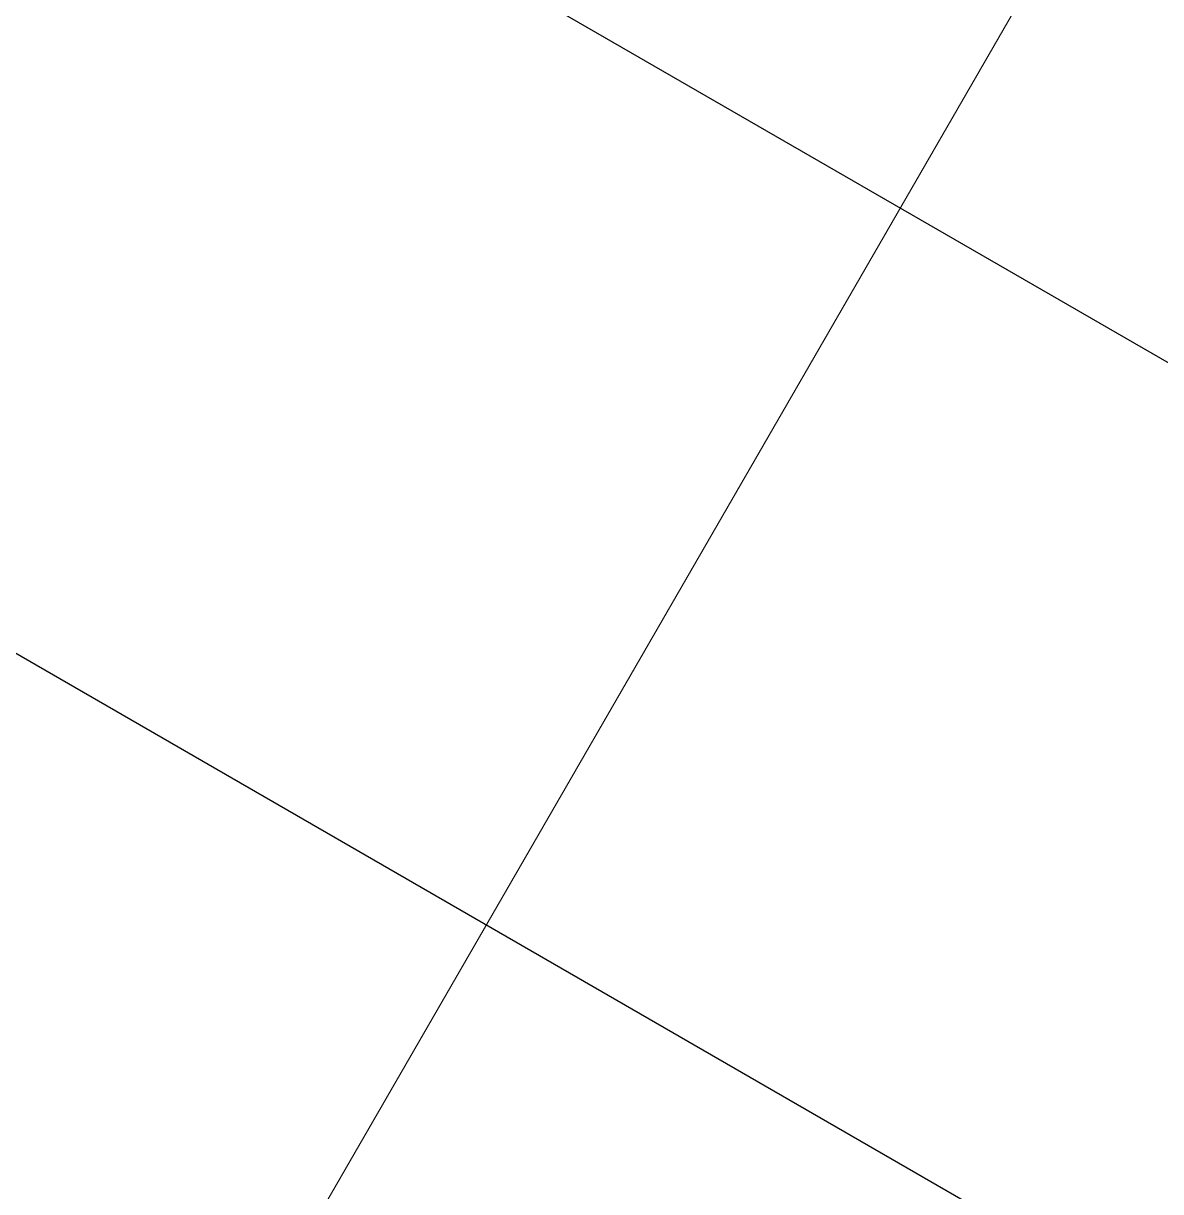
# Model space of a CAD drawing. Header units: millimetres. Extents: x 861 to 27901, y 673 to 17923.
# Drawn here: x 11253.461 to 11257.881, y 6961.027 to 6965.566 of the extents above; entities that cross this region are included whole.
import ezdxf

# ---------------------------------------------------------------- set-up
doc = ezdxf.new("R2010")
doc.units = ezdxf.units.MM
doc.header["$LTSCALE"] = 33.3
doc.linetypes.add('HIDDEN', pattern=[1.905, 1.27, -0.635])

msp = doc.modelspace()

# ---------------------------------------------------------------- linework, layer by layer
at = {"color": 7, "linetype": 'Continuous', "lineweight": 25}
for p, q in [((11325.3652, 6925.3024), (11228.1979, 6981.402)), ((11305.5487, 6933.0288), (11244.7974, 6968.1035))]:
    msp.add_line(p, q, dxfattribs=at)
at = {"color": 1, "linetype": 'HIDDEN', "lineweight": 18}
for p, q in [((11266.3606, 6981.2883), (11240.1963, 6935.9705)), ((11307.2697, 6936.6127), (11247.0407, 6971.3859))]:
    msp.add_line(p, q, dxfattribs=at)
at = {"color": 7, "linetype": 'Continuous', "lineweight": 25}
for points in [[(11283.1016, 6964.2988), (11281.1542, 6965.4232), (11277.2594, 6967.6718), (11271.5171, 6970.9871), (11265.9731, 6974.188), (11260.7222, 6977.2196), (11255.8541, 6980.0302), (11251.4523, 6982.5716), (11247.5918, 6984.8004), (11244.3399, 6986.6779), (11241.7473, 6988.1747), (11239.877, 6989.2546), (11238.6914, 6989.9391), (11238.544, 6990.0242), (11238.4704, 6990.0667)], [(11280.7002, 6960.1395), (11278.5804, 6961.3634), (11274.3406, 6963.8112), (11268.0899, 6967.4201), (11262.0549, 6970.9044), (11256.3389, 6974.2045), (11251.0398, 6977.264), (11246.2482, 6980.0304), (11242.0458, 6982.4567), (11238.5059, 6984.5004), (11235.6837, 6986.1298), (11233.6478, 6987.3053), (11232.3572, 6988.0504), (11232.1968, 6988.143), (11232.1165, 6988.1893)], [(11282.3087, 6962.9256), (11280.4213, 6964.0153), (11276.6463, 6966.1948), (11271.0807, 6969.4081), (11265.7073, 6972.5104), (11260.6179, 6975.4488), (11255.8996, 6978.1729), (11251.6333, 6980.636), (11247.8916, 6982.7963), (11244.7397, 6984.616), (11242.2269, 6986.0668), (11240.4141, 6987.1134), (11239.265, 6987.7769), (11239.1222, 6987.8593), (11239.0508, 6987.9006)], [(11230.6765, 6984.4959), (11230.7558, 6984.45), (11230.9146, 6984.3584), (11232.1913, 6983.6213), (11234.2055, 6982.4584), (11236.9975, 6980.8464), (11240.4996, 6978.8245), (11244.6571, 6976.4242), (11249.3974, 6973.6873), (11254.64, 6970.6605), (11260.2948, 6967.3957), (11266.2653, 6963.9486), (11272.4493, 6960.3783), (11276.6437, 6957.9567), (11278.7409, 6956.7459)], [(11271.6052, 6944.3864), (11269.508, 6945.5973), (11265.3136, 6948.0189), (11259.1296, 6951.5892), (11253.1591, 6955.0363), (11247.5042, 6958.3011), (11242.2617, 6961.3279), (11237.5213, 6964.0647), (11233.3639, 6966.4651), (11229.8618, 6968.487), (11227.0698, 6970.0989), (11225.0556, 6971.2618), (11223.7788, 6971.999), (11223.6201, 6972.0906), (11223.5408, 6972.1364)], [(11269.6458, 6940.9928), (11267.526, 6942.2167), (11263.2862, 6944.6645), (11257.0355, 6948.2734), (11251.0005, 6951.7577), (11245.2845, 6955.0578), (11239.9854, 6958.1172), (11235.1938, 6960.8837), (11230.9914, 6963.3099), (11227.4515, 6965.3537), (11224.6293, 6966.9831), (11222.5934, 6968.1585), (11221.3028, 6968.9036), (11221.1424, 6968.9963), (11221.0621, 6969.0426)], [(11267.2445, 6936.8335), (11265.2971, 6937.9578), (11261.4022, 6940.2065), (11255.66, 6943.5218), (11250.116, 6946.7226), (11244.865, 6949.7542), (11239.997, 6952.5648), (11235.5952, 6955.1062), (11231.7347, 6957.335), (11228.4828, 6959.2125), (11225.8902, 6960.7094), (11224.0199, 6961.7892), (11222.8343, 6962.4737), (11222.6869, 6962.5588), (11222.6132, 6962.6013)]]:
    msp.add_open_spline(points, degree=3, dxfattribs=at)
at = {"color": 1, "linetype": 'HIDDEN', "lineweight": 18}
msp.add_open_spline([(11250.2121, 6976.879), (11250.2618, 6976.8503), (11250.3613, 6976.7929), (11251.1612, 6976.331), (11252.4232, 6975.6024), (11254.1725, 6974.5925), (11256.3667, 6973.3256), (11258.9716, 6971.8217), (11261.9416, 6970.107), (11265.2263, 6968.2106), (11268.7693, 6966.165), (11272.5101, 6964.0053), (11276.3846, 6961.7683), (11280.3266, 6959.4924), (11284.2686, 6957.2165), (11288.1431, 6954.9795), (11291.8839, 6952.8198), (11295.4269, 6950.7742), (11298.7116, 6948.8778), (11301.6816, 6947.1631), (11304.2865, 6945.6592), (11306.4807, 6944.3923), (11308.23, 6943.3824), (11309.492, 6942.6538), (11310.2919, 6942.1919), (11310.3914, 6942.1345), (11310.4411, 6942.1058)], degree=3, dxfattribs=at)

doc.saveas('drawing.dxf')
